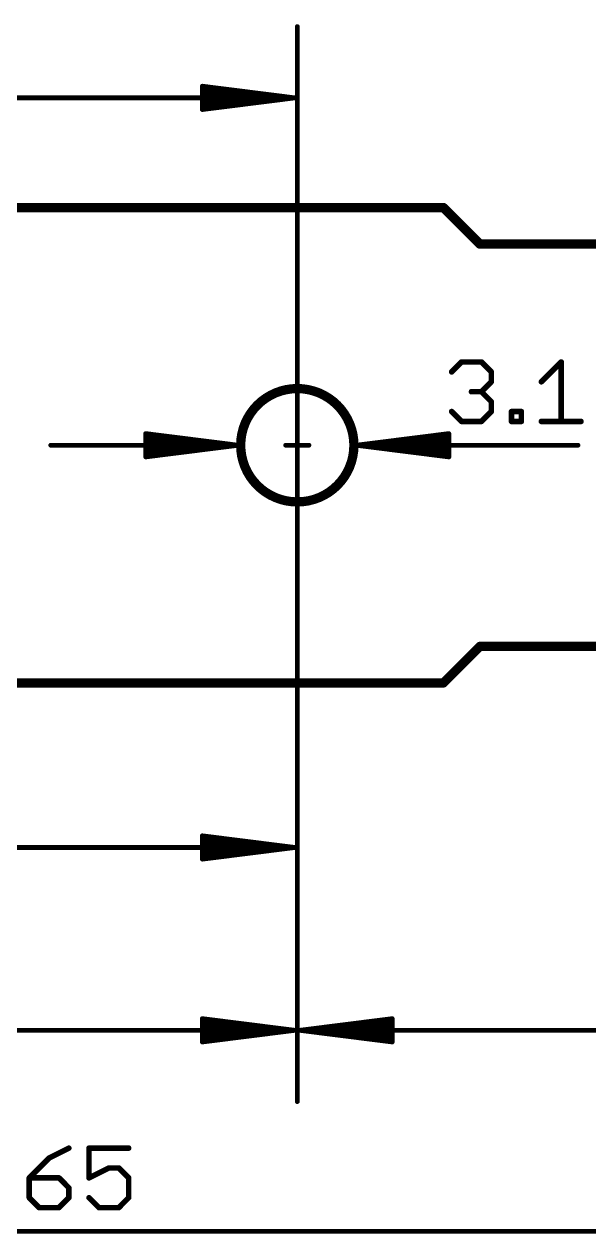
# Model space of a CAD drawing. Extents: x 0.5 to 91.4, y -23 to 48.9.
# Drawn here: x 45.52 to 60.98, y -2.56 to 30.52 of the extents above; entities that cross this region are included whole.
import ezdxf

# ---------------------------------------------------------------- set-up
doc = ezdxf.new("R2010")
doc.units = 0
doc.layers.add('20', color=214, linetype='CONTINUOUS')
doc.layers.add('51', color=251, linetype='CONTINUOUS')

msp = doc.modelspace()

# ---------------------------------------------------------------- linework, layer by layer
at = {"layer": '20', "const_width": 0.254}
for points in [[(57, 25.5), (16, 25.5)], [(58, 24.5), (57, 25.5)], [(69, 24.5), (58, 24.5)], [(57, 12.5), (58, 13.5)], [(58, 13.5), (69, 13.5)], [(16, 12.5), (57, 12.5)]]:
    msp.add_lwpolyline(points, dxfattribs=at)
at = {"layer": '20'}
for points, const_width in [([(57.0449, 25.5449, 1), (56.9551, 25.4551)], 0.127), ([(57, 25.4365, 1), (57, 25.5635)], 0.127), ([(58, 24.5635, 1), (58, 24.4365)], 0.127), ([(57.9551, 24.4551, 1), (58.0449, 24.5449)], 0.127), ([(53, 17.45, 1), (53, 20.55, 1), (53, 17.45)], 0.254), ([(58, 13.5635, 1), (58, 13.4365)], 0.127), ([(58.0449, 13.4551, 1), (57.9551, 13.5449)], 0.127), ([(56.9551, 12.5449, 1), (57.0449, 12.4551)], 0.127), ([(57, 12.4365, 1), (57, 12.5635)], 0.127)]:
    msp.add_lwpolyline(points, format="xyb", dxfattribs=dict(at, const_width=const_width))
at = {"layer": '51'}
for points, const_width in [([(53, 19), (53, 30.45)], 0.13), ([(52.935, 28.5), (50.4, 28.8192)], 0.13), ([(50.4, 28.8192), (50.4, 28.1808)], 0.13), ([(52.935, 28.5), (50.4, 28.76)], 0.13), ([(52.935, 28.5), (21.565, 28.5)], 0.13), ([(52.935, 28.5), (50.4, 28.63)], 0.13), ([(50.4, 28.1808), (52.935, 28.5)], 0.13), ([(50.4, 28.37), (52.935, 28.5)], 0.13), ([(50.4, 28.24), (52.935, 28.5)], 0.13), ([(57.2262, 21.0065), (57.4974, 21.2777)], 0.1524), ([(57.4974, 21.2777), (58.0397, 21.2777)], 0.1524), ([(58.0397, 21.2777), (58.3109, 21.0065)], 0.1524), ([(59.6819, 20.7354), (60.2243, 21.2777)], 0.1524), ([(60.2243, 21.2777), (60.2243, 19.6507)], 0.1524), ([(58.3109, 21.0065), (58.3109, 20.7354)], 0.1524), ([(58.0397, 20.4642), (57.7685, 20.4642)], 0.1524), ([(58.3109, 20.7354), (58.0397, 20.4642)], 0.1524), ([(58.0397, 20.4642), (58.3109, 20.193)], 0.1524), ([(58.3109, 20.193), (58.3109, 19.9219)], 0.1524), ([(57.4974, 19.6507), (57.2262, 19.9219)], 0.1524), ([(58.3109, 19.9219), (58.0397, 19.6507)], 0.1524), ([(58.8634, 19.6507), (58.8634, 19.9219)], 0.1524), ([(58.8634, 19.9219), (59.1345, 19.9219)], 0.1524), ([(59.1345, 19.9219), (59.1345, 19.6507)], 0.1524), ([(58.0397, 19.6507), (57.4974, 19.6507)], 0.1524), ([(59.1345, 19.6507), (58.8634, 19.6507)], 0.1524), ([(59.6819, 19.6507), (60.7666, 19.6507)], 0.1524), ([(51.385, 19), (48.85, 19.3192)], 0.13), ([(48.85, 19.3192), (48.85, 18.6808)], 0.13), ([(51.385, 19), (48.85, 19.26)], 0.13), ([(51.385, 19), (48.85, 19.13)], 0.13), ([(53, 18.6808), (53, 19.3192)], 0.13), ([(54.615, 19), (57.15, 19.3192)], 0.13), ([(54.615, 19), (57.15, 19.26)], 0.13), ([(54.615, 19), (57.15, 19.13)], 0.13), ([(57.15, 19.3192), (57.15, 18.6808)], 0.13), ([(51.385, 19), (46.25, 19)], 0.13), ([(48.85, 18.6808), (51.385, 19)], 0.13), ([(48.85, 18.87), (51.385, 19)], 0.13), ([(48.85, 18.74), (51.385, 19)], 0.13), ([(52.6808, 19), (53.3192, 19)], 0.13), ([(53, 19), (53, 1.05)], 0.13), ([(53, 19), (53, 1.05)], 0.13), ([(53, 19), (53, 6.05)], 0.13), ([(54.615, 19), (60.6846, 19)], 0.13), ([(57.15, 18.6808), (54.615, 19)], 0.13), ([(57.15, 18.87), (54.615, 19)], 0.13), ([(57.15, 18.74), (54.615, 19)], 0.13), ([(52.935, 8), (50.4, 8.3192)], 0.13), ([(50.4, 8.3192), (50.4, 7.6808)], 0.13), ([(52.935, 8), (50.4, 8.26)], 0.13), ([(52.935, 8), (35.065, 8)], 0.13), ([(52.935, 8), (50.4, 8.13)], 0.13), ([(50.4, 7.6808), (52.935, 8)], 0.13), ([(50.4, 7.87), (52.935, 8)], 0.13), ([(50.4, 7.74), (52.935, 8)], 0.13), ([(52.935, 3), (50.4, 3.3192)], 0.13), ([(50.4, 3.3192), (50.4, 2.6808)], 0.13), ([(52.935, 3), (50.4, 3.26)], 0.13), ([(53.065, 3), (55.6, 3.3192)], 0.13), ([(53.065, 3), (55.6, 3.26)], 0.13), ([(55.6, 3.3192), (55.6, 2.6808)], 0.13), ([(52.935, 3), (26.065, 3)], 0.13), ([(52.935, 3), (50.4, 3.13)], 0.13), ([(50.4, 2.6808), (52.935, 3)], 0.13), ([(50.4, 2.87), (52.935, 3)], 0.13), ([(50.4, 2.74), (52.935, 3)], 0.13), ([(53.065, 3), (55.6, 3.13)], 0.13), ([(53.065, 3), (74.935, 3)], 0.13), ([(55.6, 2.6808), (53.065, 3)], 0.13), ([(55.6, 2.87), (53.065, 3)], 0.13), ([(55.6, 2.74), (53.065, 3)], 0.13), ([(46.7461, -0.2223), (46.2038, -0.4935)], 0.1524), ([(48.3833, -0.2223), (47.2986, -0.2223)], 0.1524), ([(47.2986, -0.2223), (47.2986, -1.0358)], 0.1524), ([(46.2038, -0.4935), (45.6615, -1.0358)], 0.1524), ([(45.6615, -1.0358), (45.6615, -1.5781)], 0.1524), ([(46.4749, -1.0358), (45.6615, -1.0358)], 0.1524), ([(46.7461, -1.307), (46.4749, -1.0358)], 0.1524), ([(47.2986, -1.0358), (47.8409, -0.7646)], 0.1524), ([(47.8409, -0.7646), (48.1121, -0.7646)], 0.1524), ([(48.1121, -0.7646), (48.3833, -1.0358)], 0.1524), ([(48.3833, -1.0358), (48.3833, -1.5781)], 0.1524), ([(46.7461, -1.5781), (46.7461, -1.307)], 0.1524), ([(45.6615, -1.5781), (45.9326, -1.8493)], 0.1524), ([(46.4749, -1.8493), (46.7461, -1.5781)], 0.1524), ([(47.5698, -1.8493), (47.2986, -1.5781)], 0.1524), ([(48.3833, -1.5781), (48.1121, -1.8493)], 0.1524), ([(45.9326, -1.8493), (46.4749, -1.8493)], 0.1524), ([(48.1121, -1.8493), (47.5698, -1.8493)], 0.1524), ([(79.435, -2.5), (14.565, -2.5)], 0.13)]:
    msp.add_lwpolyline(points, dxfattribs=dict(at, const_width=const_width))
for points, const_width in [([(53.0325, 30.45, 1), (52.9675, 30.45)], 0.065), ([(50.4041, 28.8515, 1), (50.3959, 28.787)], 0.065), ([(50.4325, 28.8192, 1), (50.3675, 28.8192)], 0.065), ([(50.4033, 28.7923, 1), (50.3967, 28.7277)], 0.065), ([(50.4017, 28.6625, 1), (50.3983, 28.5975)], 0.065), ([(52.9391, 28.4678, 1), (52.9309, 28.5322)], 0.065), ([(52.9309, 28.4678, 1), (52.9391, 28.5322)], 0.065), ([(52.9383, 28.4677, 1), (52.9317, 28.5323)], 0.065), ([(52.9317, 28.4677, 1), (52.9383, 28.5323)], 0.065), ([(52.9333, 28.4675, 1), (52.9367, 28.5325)], 0.065), ([(52.9367, 28.4675, 1), (52.9333, 28.5325)], 0.065), ([(52.935, 28.4675, 1), (52.935, 28.5325)], 0.065), ([(50.3983, 28.4025, 1), (50.4017, 28.3375)], 0.065), ([(50.3967, 28.2723, 1), (50.4033, 28.2077)], 0.065), ([(50.3959, 28.213, 1), (50.4041, 28.1485)], 0.065), ([(50.3675, 28.1808, 1), (50.4325, 28.1808)], 0.065), ([(57.4974, 21.3158, 1), (57.4974, 21.2396)], 0.0762), ([(57.5243, 21.2507, 1), (57.4704, 21.3046)], 0.0762), ([(58.0666, 21.3046, 1), (58.0128, 21.2507)], 0.0762), ([(58.0397, 21.2396, 1), (58.0397, 21.3158)], 0.0762), ([(60.2624, 21.2777, 1), (60.1862, 21.2777)], 0.0762), ([(60.2512, 21.2507, 1), (60.1973, 21.3046)], 0.0762), ([(57.1993, 21.0335, 1), (57.2531, 20.9796)], 0.0762), ([(58.349, 21.0065, 1), (58.2728, 21.0065)], 0.0762), ([(58.2839, 20.9796, 1), (58.3378, 21.0335)], 0.0762), ([(57.7685, 20.5023, 1), (57.7685, 20.4261)], 0.0762), ([(58.0666, 20.4911, 1), (58.0128, 20.4373)], 0.0762), ([(58.0128, 20.4911, 1), (58.0666, 20.4373)], 0.0762), ([(58.0397, 20.4261, 1), (58.0397, 20.5023)], 0.0762), ([(58.2728, 20.7354, 1), (58.349, 20.7354)], 0.0762), ([(58.3378, 20.7084, 1), (58.2839, 20.7623)], 0.0762), ([(59.655, 20.7623, 1), (59.7089, 20.7084)], 0.0762), ([(58.349, 20.193, 1), (58.2728, 20.193)], 0.0762), ([(58.2839, 20.1661, 1), (58.3378, 20.22)], 0.0762), ([(57.2531, 19.9488, 1), (57.1993, 19.8949)], 0.0762), ([(58.2728, 19.9219, 1), (58.349, 19.9219)], 0.0762), ([(58.3378, 19.8949, 1), (58.2839, 19.9488)], 0.0762), ([(58.9015, 19.9219, 1), (58.8253, 19.9219)], 0.0762), ([(58.8634, 19.96, 1), (58.8634, 19.8838)], 0.0762), ([(59.1726, 19.9219, 1), (59.0964, 19.9219)], 0.0762), ([(59.1345, 19.8838, 1), (59.1345, 19.96)], 0.0762), ([(57.4974, 19.6888, 1), (57.4974, 19.6126)], 0.0762), ([(57.4704, 19.6238, 1), (57.5243, 19.6776)], 0.0762), ([(58.0128, 19.6776, 1), (58.0666, 19.6238)], 0.0762), ([(58.0397, 19.6126, 1), (58.0397, 19.6888)], 0.0762), ([(58.8634, 19.6888, 1), (58.8634, 19.6126)], 0.0762), ([(58.8253, 19.6507, 1), (58.9015, 19.6507)], 0.0762), ([(59.0964, 19.6507, 1), (59.1726, 19.6507)], 0.0762), ([(59.1345, 19.6126, 1), (59.1345, 19.6888)], 0.0762), ([(59.6819, 19.6888, 1), (59.6819, 19.6126)], 0.0762), ([(60.1862, 19.6507, 1), (60.2624, 19.6507)], 0.0762), ([(60.7666, 19.6126, 1), (60.7666, 19.6888)], 0.0762), ([(48.8541, 19.3515, 1), (48.8459, 19.287)], 0.065), ([(48.8825, 19.3192, 1), (48.8175, 19.3192)], 0.065), ([(48.8533, 19.2923, 1), (48.8467, 19.2277)], 0.065), ([(48.8517, 19.1625, 1), (48.8483, 19.0975)], 0.065), ([(53.0325, 19.3192, 1), (52.9675, 19.3192)], 0.065), ([(57.1825, 19.3192, 1), (57.1175, 19.3192)], 0.065), ([(57.1541, 19.287, 1), (57.1459, 19.3515)], 0.065), ([(57.1533, 19.2277, 1), (57.1467, 19.2923)], 0.065), ([(57.1517, 19.0975, 1), (57.1483, 19.1625)], 0.065), ([(46.25, 19.0325, 1), (46.25, 18.9675)], 0.065), ([(48.8483, 18.9025, 1), (48.8517, 18.8375)], 0.065), ([(51.3891, 18.9678, 1), (51.3809, 19.0322)], 0.065), ([(51.3809, 18.9678, 1), (51.3891, 19.0322)], 0.065), ([(51.3883, 18.9677, 1), (51.3817, 19.0323)], 0.065), ([(51.3817, 18.9677, 1), (51.3883, 19.0323)], 0.065), ([(51.3833, 18.9675, 1), (51.3867, 19.0325)], 0.065), ([(51.3867, 18.9675, 1), (51.3833, 19.0325)], 0.065), ([(51.385, 18.9675, 1), (51.385, 19.0325)], 0.065), ([(52.6808, 19.0325, 1), (52.6808, 18.9675)], 0.065), ([(53.0325, 19, 1), (52.9675, 19)], 0.065), ([(53.0325, 19, 1), (52.9675, 19)], 0.065), ([(53.0325, 19, 1), (52.9675, 19)], 0.065), ([(52.9675, 19, 1), (53.0325, 19)], 0.065), ([(53.3192, 18.9675, 1), (53.3192, 19.0325)], 0.065), ([(54.615, 19.0325, 1), (54.615, 18.9675)], 0.065), ([(54.6191, 19.0322, 1), (54.6109, 18.9678)], 0.065), ([(54.6133, 19.0325, 1), (54.6167, 18.9675)], 0.065), ([(54.6167, 19.0325, 1), (54.6133, 18.9675)], 0.065), ([(54.6183, 19.0323, 1), (54.6117, 18.9677)], 0.065), ([(54.6117, 19.0323, 1), (54.6183, 18.9677)], 0.065), ([(54.6109, 19.0322, 1), (54.6191, 18.9678)], 0.065), ([(57.1483, 18.8375, 1), (57.1517, 18.9025)], 0.065), ([(60.6846, 18.9675, 1), (60.6846, 19.0325)], 0.065), ([(48.8467, 18.7723, 1), (48.8533, 18.7077)], 0.065), ([(48.8459, 18.713, 1), (48.8541, 18.6485)], 0.065), ([(48.8175, 18.6808, 1), (48.8825, 18.6808)], 0.065), ([(52.9675, 18.6808, 1), (53.0325, 18.6808)], 0.065), ([(57.1175, 18.6808, 1), (57.1825, 18.6808)], 0.065), ([(57.1459, 18.6485, 1), (57.1541, 18.713)], 0.065), ([(57.1467, 18.7077, 1), (57.1533, 18.7723)], 0.065), ([(50.4041, 8.3515, 1), (50.3959, 8.287)], 0.065), ([(50.4325, 8.3192, 1), (50.3675, 8.3192)], 0.065), ([(50.4033, 8.2923, 1), (50.3967, 8.2277)], 0.065), ([(50.4017, 8.1625, 1), (50.3983, 8.0975)], 0.065), ([(52.9391, 7.9678, 1), (52.9309, 8.0322)], 0.065), ([(52.9309, 7.9678, 1), (52.9391, 8.0322)], 0.065), ([(52.9383, 7.9677, 1), (52.9317, 8.0323)], 0.065), ([(52.9317, 7.9677, 1), (52.9383, 8.0323)], 0.065), ([(52.9333, 7.9675, 1), (52.9367, 8.0325)], 0.065), ([(52.9367, 7.9675, 1), (52.9333, 8.0325)], 0.065), ([(52.935, 7.9675, 1), (52.935, 8.0325)], 0.065), ([(50.3983, 7.9025, 1), (50.4017, 7.8375)], 0.065), ([(50.3967, 7.7723, 1), (50.4033, 7.7077)], 0.065), ([(50.3959, 7.713, 1), (50.4041, 7.6485)], 0.065), ([(50.3675, 7.6808, 1), (50.4325, 7.6808)], 0.065), ([(52.9675, 6.05, 1), (53.0325, 6.05)], 0.065), ([(50.4041, 3.3515, 1), (50.3959, 3.287)], 0.065), ([(50.4325, 3.3192, 1), (50.3675, 3.3192)], 0.065), ([(50.4033, 3.2923, 1), (50.3967, 3.2277)], 0.065), ([(55.6325, 3.3192, 1), (55.5675, 3.3192)], 0.065), ([(55.6041, 3.287, 1), (55.5959, 3.3515)], 0.065), ([(55.6033, 3.2277, 1), (55.5967, 3.2923)], 0.065), ([(50.4017, 3.1625, 1), (50.3983, 3.0975)], 0.065), ([(52.9391, 2.9678, 1), (52.9309, 3.0322)], 0.065), ([(52.9309, 2.9678, 1), (52.9391, 3.0322)], 0.065), ([(52.9383, 2.9677, 1), (52.9317, 3.0323)], 0.065), ([(52.9317, 2.9677, 1), (52.9383, 3.0323)], 0.065), ([(52.9333, 2.9675, 1), (52.9367, 3.0325)], 0.065), ([(52.9367, 2.9675, 1), (52.9333, 3.0325)], 0.065), ([(52.935, 2.9675, 1), (52.935, 3.0325)], 0.065), ([(53.065, 3.0325, 1), (53.065, 2.9675)], 0.065), ([(53.0691, 3.0322, 1), (53.0609, 2.9678)], 0.065), ([(53.0633, 3.0325, 1), (53.0667, 2.9675)], 0.065), ([(53.0667, 3.0325, 1), (53.0633, 2.9675)], 0.065), ([(53.0683, 3.0323, 1), (53.0617, 2.9677)], 0.065), ([(53.0617, 3.0323, 1), (53.0683, 2.9677)], 0.065), ([(53.0609, 3.0322, 1), (53.0691, 2.9678)], 0.065), ([(55.6017, 3.0975, 1), (55.5983, 3.1625)], 0.065), ([(50.3983, 2.9025, 1), (50.4017, 2.8375)], 0.065), ([(50.3967, 2.7723, 1), (50.4033, 2.7077)], 0.065), ([(50.3959, 2.713, 1), (50.4041, 2.6485)], 0.065), ([(50.3675, 2.6808, 1), (50.4325, 2.6808)], 0.065), ([(55.5675, 2.6808, 1), (55.6325, 2.6808)], 0.065), ([(55.5959, 2.6485, 1), (55.6041, 2.713)], 0.065), ([(55.5967, 2.7077, 1), (55.6033, 2.7723)], 0.065), ([(55.5983, 2.8375, 1), (55.6017, 2.9025)], 0.065), ([(52.9675, 1.05, 1), (53.0325, 1.05)], 0.065), ([(52.9675, 1.05, 1), (53.0325, 1.05)], 0.065), ([(46.7631, -0.2564, 1), (46.7291, -0.1882)], 0.0762), ([(47.2986, -0.1842, 1), (47.2986, -0.2604)], 0.0762), ([(47.3367, -0.2223, 1), (47.2605, -0.2223)], 0.0762), ([(48.3833, -0.2604, 1), (48.3833, -0.1842)], 0.0762), ([(46.1867, -0.4594, 1), (46.2208, -0.5276)], 0.0762), ([(46.2307, -0.5204, 1), (46.1768, -0.4665)], 0.0762), ([(45.6996, -1.0358, 1), (45.6234, -1.0358)], 0.0762), ([(45.6615, -0.9977, 1), (45.6615, -1.0739)], 0.0762), ([(45.6345, -1.0089, 1), (45.6884, -1.0627)], 0.0762), ([(46.5019, -1.0089, 1), (46.448, -1.0627)], 0.0762), ([(46.4749, -1.0739, 1), (46.4749, -0.9977)], 0.0762), ([(47.2816, -1.0017, 1), (47.3156, -1.0699)], 0.0762), ([(47.8409, -0.7265, 1), (47.8409, -0.8027)], 0.0762), ([(47.858, -0.7987, 1), (47.8239, -0.7306)], 0.0762), ([(48.139, -0.7377, 1), (48.0852, -0.7916)], 0.0762), ([(48.1121, -0.8027, 1), (48.1121, -0.7265)], 0.0762), ([(48.4214, -1.0358, 1), (48.3452, -1.0358)], 0.0762), ([(48.3563, -1.0627, 1), (48.4102, -1.0089)], 0.0762), ([(46.7842, -1.307, 1), (46.708, -1.307)], 0.0762), ([(46.7192, -1.3339, 1), (46.7731, -1.28)], 0.0762), ([(47.2605, -1.0358, 1), (47.3367, -1.0358)], 0.0762), ([(45.6884, -1.5512, 1), (45.6345, -1.6051)], 0.0762), ([(45.6234, -1.5781, 1), (45.6996, -1.5781)], 0.0762), ([(46.708, -1.5781, 1), (46.7842, -1.5781)], 0.0762), ([(46.773, -1.6051, 1), (46.7192, -1.5512)], 0.0762), ([(47.3255, -1.5512, 1), (47.2717, -1.6051)], 0.0762), ([(48.3452, -1.5781, 1), (48.4214, -1.5781)], 0.0762), ([(48.4102, -1.6051, 1), (48.3563, -1.5512)], 0.0762), ([(45.9326, -1.8112, 1), (45.9326, -1.8874)], 0.0762), ([(45.9057, -1.8762, 1), (45.9596, -1.8224)], 0.0762), ([(46.448, -1.8224, 1), (46.5019, -1.8762)], 0.0762), ([(46.4749, -1.8874, 1), (46.4749, -1.8112)], 0.0762), ([(47.5698, -1.8112, 1), (47.5698, -1.8874)], 0.0762), ([(47.5428, -1.8762, 1), (47.5967, -1.8224)], 0.0762), ([(48.0852, -1.8224, 1), (48.139, -1.8762)], 0.0762), ([(48.1121, -1.8874, 1), (48.1121, -1.8112)], 0.0762)]:
    msp.add_lwpolyline(points, format="xyb", dxfattribs=dict(at, const_width=const_width))

doc.saveas('drawing.dxf')
